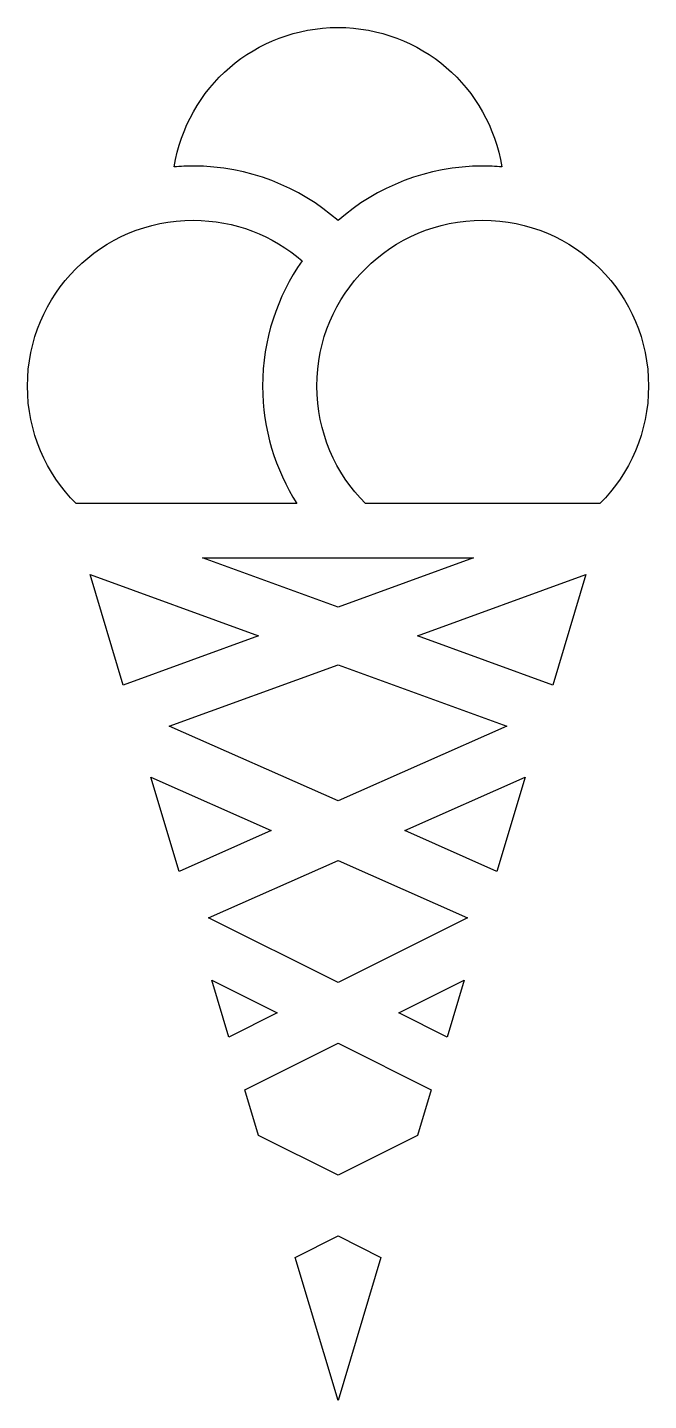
# Model space of a CAD drawing. Header units: centimetres. Extents: x -4.3 to 4.3, y -9.5 to 9.7.
import ezdxf

# ---------------------------------------------------------------- set-up
doc = ezdxf.new("R2010")
doc.units = ezdxf.units.CM
doc.header["$MEASUREMENT"] = 0
doc.layers.add('Layer 1', color=7, linetype='Continuous')

msp = doc.modelspace()

# ---------------------------------------------------------------- linework, layer by layer
at = {"layer": 'Layer 1'}
for points, knots in [([(0, 9.7408), (-1.16034, 9.7408), (-2.11544, 8.8982), (-2.29031, 7.78872), (-2.29031, 7.78872), (-2.20243, 7.79631), (-2.11388, 7.80107), (-2.02406, 7.80107), (-2.02406, 7.80107), (-1.25002, 7.80107), (-0.54173, 7.51239), (0, 7.03783), (0, 7.03783), (0.54186, 7.51231), (1.25007, 7.80107), (2.02406, 7.80107), (2.02406, 7.80107), (2.11388, 7.80107), (2.20243, 7.79631), (2.29031, 7.78871), (2.29031, 7.78871), (2.11544, 8.89816), (1.16034, 9.7408), (0, 9.7408)], [0, 0, 0, 0, 0.14285714, 0.14285714, 0.14285714, 0.14285714, 0.28571429, 0.28571429, 0.28571429, 0.28571429, 0.42857143, 0.42857143, 0.42857143, 0.42857143, 0.57142857, 0.57142857, 0.57142857, 0.57142857, 0.71428571, 0.71428571, 0.71428571, 0.71428571, 1, 1, 1, 1]), ([(-2.02406, 7.04205), (-3.30942, 7.04205), (-4.3433, 6.00818), (-4.3433, 4.72281), (-4.3433, 4.72281), (-4.3433, 4.07861), (-4.08355, 3.49762), (-3.66271, 3.07826), (-3.66271, 3.07826), (-3.66271, 3.07826), (-0.57496, 3.07826), (-0.57496, 3.07826), (-0.57496, 3.07826), (-0.87781, 3.55459), (-1.0542, 4.11855), (-1.0542, 4.72281), (-1.0542, 4.72281), (-1.0542, 5.37359), (-0.84994, 5.97781), (-0.50306, 6.4759), (-0.50306, 6.4759), (-0.90965, 6.82868), (-1.44075, 7.04205), (-2.02406, 7.04205)], [0, 0, 0, 0, 0.14285714, 0.14285714, 0.14285714, 0.14285714, 0.28571429, 0.28571429, 0.28571429, 0.28571429, 0.42857143, 0.42857143, 0.42857143, 0.42857143, 0.57142857, 0.57142857, 0.57142857, 0.57142857, 0.71428571, 0.71428571, 0.71428571, 0.71428571, 1, 1, 1, 1]), ([(2.02406, 7.04205), (0.7387, 7.04205), (-0.29518, 6.00818), (-0.29518, 4.72281), (-0.29518, 4.72281), (-0.29518, 4.07861), (-0.03543, 3.49762), (0.38541, 3.07826), (0.38541, 3.07826), (0.38541, 3.07826), (3.66271, 3.07826), (3.66271, 3.07826), (3.66271, 3.07826), (4.08355, 3.49762), (4.3433, 4.07861), (4.3433, 4.72281), (4.3433, 4.72281), (4.3433, 6.00817), (3.30943, 7.04205), (2.02406, 7.04205)], [0, 0, 0, 0, 0.16666667, 0.16666667, 0.16666667, 0.16666667, 0.33333333, 0.33333333, 0.33333333, 0.33333333, 0.5, 0.5, 0.5, 0.5, 0.66666667, 0.66666667, 0.66666667, 0.66666667, 1, 1, 1, 1]), ([(-1.89385, 2.31924), (-1.89385, 2.31924), (0, 1.63055), (0, 1.63055), (0, 1.63055), (0, 1.63055), (1.89385, 2.31924), (1.89385, 2.31924), (1.89385, 2.31924), (1.89385, 2.31924), (-1.89385, 2.31924), (-1.89385, 2.31924)], [0, 0, 0, 0, 0.25, 0.25, 0.25, 0.25, 0.5, 0.5, 0.5, 0.5, 1, 1, 1, 1]), ([(-3.46735, 2.08369), (-3.46735, 2.08369), (-3.00371, 0.53832), (-3.00371, 0.53832), (-3.00371, 0.53832), (-3.00371, 0.53832), (-1.11062, 1.22667), (-1.11062, 1.22667), (-1.11062, 1.22667), (-1.11062, 1.22667), (-3.46739, 2.08369), (-3.46739, 2.08369), (-3.46739, 2.08369), (-3.46739, 2.08369), (-3.46735, 2.08369), (-3.46735, 2.08369)], [0, 0, 0, 0, 0.2, 0.2, 0.2, 0.2, 0.4, 0.4, 0.4, 0.4, 0.6, 0.6, 0.6, 0.6, 1, 1, 1, 1]), ([(3.46735, 2.08369), (3.46735, 2.08369), (1.11058, 1.22675), (1.11058, 1.22675), (1.11058, 1.22675), (1.11058, 1.22675), (3.00371, 0.53832), (3.00371, 0.53832), (3.00371, 0.53832), (3.00371, 0.53832), (3.46735, 2.08369), (3.46735, 2.08369)], [0, 0, 0, 0, 0.25, 0.25, 0.25, 0.25, 0.5, 0.5, 0.5, 0.5, 1, 1, 1, 1]), ([(0, 0.82287), (0, 0.82287), (-2.35972, -0.03525), (-2.35972, -0.03525), (-2.35972, -0.03525), (-2.35972, -0.03525), (0, -1.08397), (0, -1.08397), (0, -1.08397), (0, -1.08397), (2.35972, -0.03525), (2.35972, -0.03525), (2.35972, -0.03525), (2.35972, -0.03525), (0, 0.82287), (0, 0.82287)], [0, 0, 0, 0, 0.2, 0.2, 0.2, 0.2, 0.4, 0.4, 0.4, 0.4, 0.6, 0.6, 0.6, 0.6, 1, 1, 1, 1]), ([(-2.61673, -0.7516), (-2.61673, -0.7516), (-2.2209, -2.07104), (-2.2209, -2.07104), (-2.2209, -2.07104), (-2.2209, -2.07104), (-0.93444, -1.49924), (-0.93444, -1.49924), (-0.93444, -1.49924), (-0.93444, -1.49924), (-2.61673, -0.7516), (-2.61673, -0.7516)], [0, 0, 0, 0, 0.25, 0.25, 0.25, 0.25, 0.5, 0.5, 0.5, 0.5, 1, 1, 1, 1]), ([(2.61673, -0.7516), (2.61673, -0.7516), (0.93444, -1.49924), (0.93444, -1.49924), (0.93444, -1.49924), (0.93444, -1.49924), (2.2209, -2.07104), (2.2209, -2.07104), (2.2209, -2.07104), (2.2209, -2.07104), (2.61673, -0.7516), (2.61673, -0.7516)], [0, 0, 0, 0, 0.25, 0.25, 0.25, 0.25, 0.5, 0.5, 0.5, 0.5, 1, 1, 1, 1]), ([(0, -1.91459), (0, -1.91459), (-1.80968, -2.71894), (-1.80968, -2.71894), (-1.80968, -2.71894), (-1.80968, -2.71894), (0, -3.62375), (0, -3.62375), (0, -3.62375), (0, -3.62375), (1.80968, -2.71891), (1.80968, -2.71891), (1.80968, -2.71891), (1.80968, -2.71891), (0, -1.91455), (0, -1.91455), (0, -1.91455), (0, -1.91455), (0, -1.91459), (0, -1.91459)], [0, 0, 0, 0, 0.16666667, 0.16666667, 0.16666667, 0.16666667, 0.33333333, 0.33333333, 0.33333333, 0.33333333, 0.5, 0.5, 0.5, 0.5, 0.66666667, 0.66666667, 0.66666667, 0.66666667, 1, 1, 1, 1]), ([(-1.76528, -3.5898), (-1.76528, -3.5898), (-1.52619, -4.3869), (-1.52619, -4.3869), (-1.52619, -4.3869), (-1.52619, -4.3869), (-0.84871, -4.04813), (-0.84871, -4.04813), (-0.84871, -4.04813), (-0.84871, -4.04813), (-1.76527, -3.58976), (-1.76527, -3.58976), (-1.76527, -3.58976), (-1.76527, -3.58976), (-1.76528, -3.5898), (-1.76528, -3.5898)], [0, 0, 0, 0, 0.2, 0.2, 0.2, 0.2, 0.4, 0.4, 0.4, 0.4, 0.6, 0.6, 0.6, 0.6, 1, 1, 1, 1]), ([(1.76528, -3.5898), (1.76528, -3.5898), (0.84871, -4.04813), (0.84871, -4.04813), (0.84871, -4.04813), (0.84871, -4.04813), (1.52618, -4.38687), (1.52618, -4.38687), (1.52618, -4.38687), (1.52618, -4.38687), (1.76527, -3.58981), (1.76527, -3.58981), (1.76527, -3.58981), (1.76527, -3.58981), (1.76528, -3.5898), (1.76528, -3.5898)], [0, 0, 0, 0, 0.2, 0.2, 0.2, 0.2, 0.4, 0.4, 0.4, 0.4, 0.6, 0.6, 0.6, 0.6, 1, 1, 1, 1]), ([(0, -4.4725), (0, -4.4725), (-1.3048, -5.12492), (-1.3048, -5.12492), (-1.3048, -5.12492), (-1.3048, -5.12492), (-1.11235, -5.76642), (-1.11235, -5.76642), (-1.11235, -5.76642), (-1.11235, -5.76642), (0.00004, -6.32262), (0.00004, -6.32262), (0.00004, -6.32262), (0.00004, -6.32262), (1.11243, -5.76642), (1.11243, -5.76642), (1.11243, -5.76642), (1.11243, -5.76642), (1.30484, -5.12492), (1.30484, -5.12492), (1.30484, -5.12492), (1.30484, -5.12492), (0, -4.47242), (0, -4.47242), (0, -4.47242), (0, -4.47242), (0, -4.4725), (0, -4.4725)], [0, 0, 0, 0, 0.125, 0.125, 0.125, 0.125, 0.25, 0.25, 0.25, 0.25, 0.375, 0.375, 0.375, 0.375, 0.5, 0.5, 0.5, 0.5, 0.625, 0.625, 0.625, 0.625, 0.75, 0.75, 0.75, 0.75, 1, 1, 1, 1]), ([(0, -7.17125), (0, -7.17125), (-0.60081, -7.47161), (-0.60081, -7.47161), (-0.60081, -7.47161), (-0.60081, -7.47161), (0, -9.47421), (0, -9.47421), (0, -9.47421), (0, -9.47421), (0.60081, -7.47157), (0.60081, -7.47157), (0.60081, -7.47157), (0.60081, -7.47157), (0, -7.17121), (0, -7.17121), (0, -7.17121), (0, -7.17121), (0, -7.17125), (0, -7.17125)], [0, 0, 0, 0, 0.16666667, 0.16666667, 0.16666667, 0.16666667, 0.33333333, 0.33333333, 0.33333333, 0.33333333, 0.5, 0.5, 0.5, 0.5, 0.66666667, 0.66666667, 0.66666667, 0.66666667, 1, 1, 1, 1])]:
    msp.add_open_spline(points, degree=3, knots=knots, dxfattribs=at)

doc.saveas('drawing.dxf')
